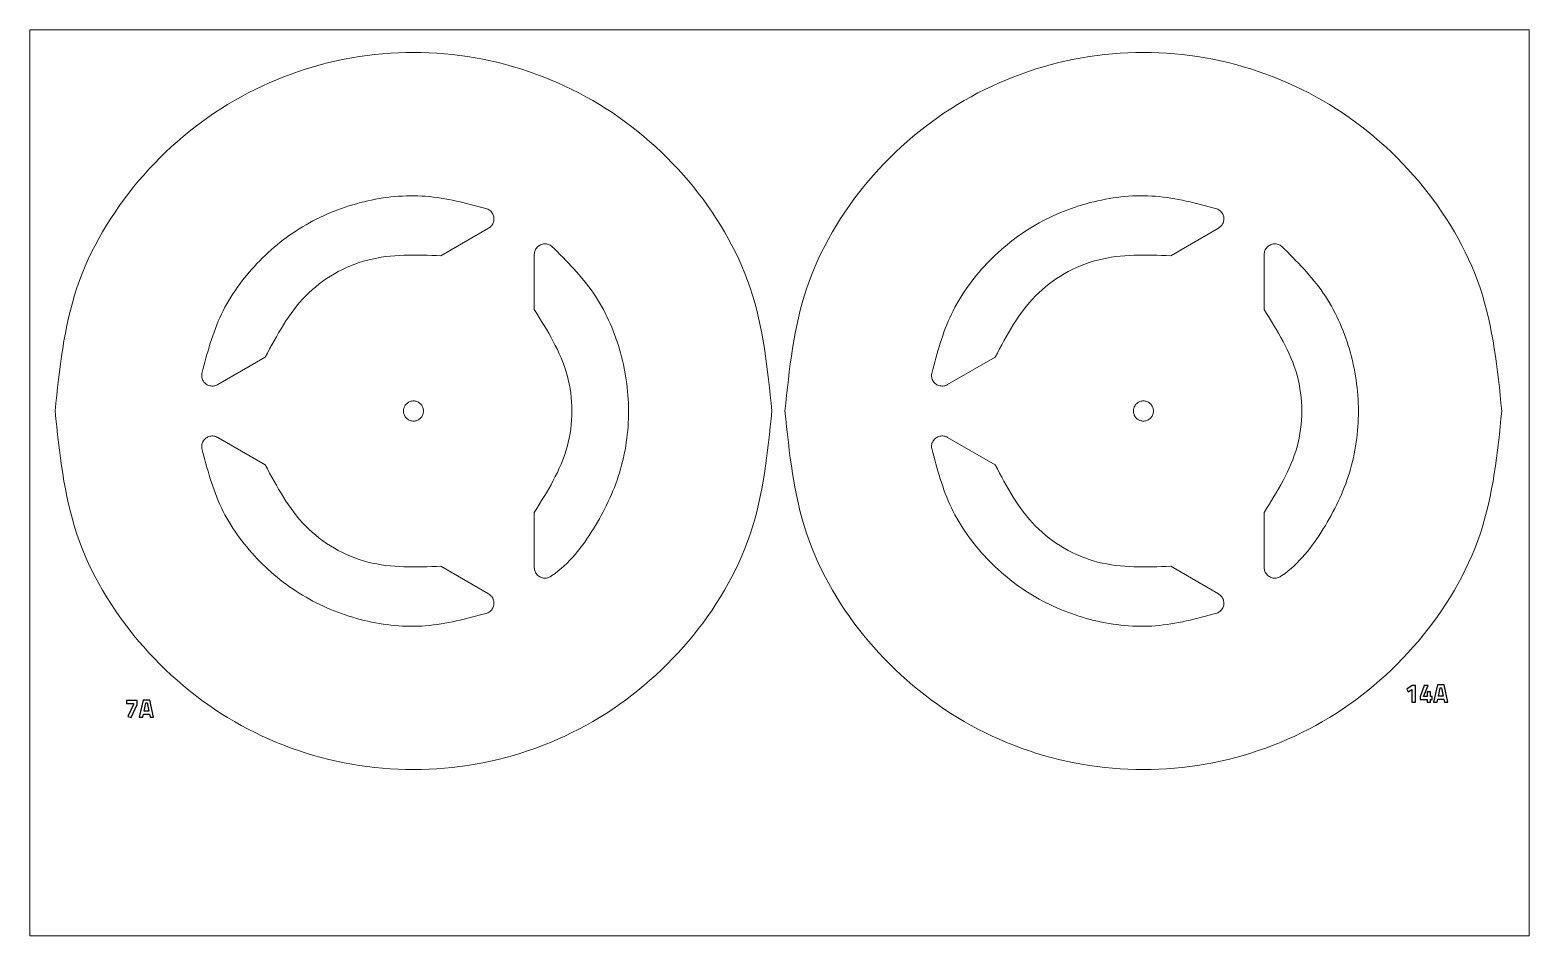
# Model space of a CAD drawing. Header units: millimetres. Extents: x -81 to 463, y -143 to -16.
# Drawn here: x 254.1 to 463.2, y -142.6 to -16.2 of the extents above; entities that cross this region are included whole.
import ezdxf

# ---------------------------------------------------------------- set-up
doc = ezdxf.new("R2010")
doc.units = ezdxf.units.MM
doc.header["$MEASUREMENT"] = 0
doc.layers.add('Layer 1', color=7, linetype='Continuous')

msp = doc.modelspace()

# ---------------------------------------------------------------- linework, layer by layer
at = {"layer": 'Layer 1', "lineweight": 20}
msp.add_lwpolyline([(254.11, -142.58), (463.24, -142.58), (463.24, -16.22), (254.11, -16.22), (254.11, -142.58)], close=True, dxfattribs=at)
at = {"layer": 'Layer 1', "lineweight": 9}
for points, knots in [([(357.62, -69.36), (357.02, -63.52), (356.42, -57.67), (354.58, -52.18), (354.58, -52.18), (352.75, -46.77), (349.72, -41.7), (345.98, -37.28), (345.98, -37.28), (342.18, -32.8), (337.67, -28.98), (332.62, -26.06), (332.62, -26.06), (327.57, -23.13), (321.98, -21.11), (316.22, -20.1), (316.22, -20.1), (310.54, -19.11), (304.7, -19.11), (299.02, -20.1), (299.02, -20.1), (293.26, -21.11), (287.67, -23.13), (282.62, -26.06), (282.62, -26.06), (277.57, -28.98), (273.05, -32.8), (269.26, -37.28), (269.26, -37.28), (265.52, -41.7), (262.48, -46.77), (260.66, -52.18), (260.66, -52.18), (258.81, -57.67), (258.22, -63.52), (257.62, -69.36)], [0, 0, 0, 0, 0.1, 0.1, 0.1, 0.1, 0.2, 0.2, 0.2, 0.2, 0.3, 0.3, 0.3, 0.3, 0.4, 0.4, 0.4, 0.4, 0.5, 0.5, 0.5, 0.5, 0.6, 0.6, 0.6, 0.6, 0.7, 0.7, 0.7, 0.7, 0.8, 0.8, 0.8, 0.8, 1, 1, 1, 1]), ([(459.44, -69.36), (458.85, -63.51), (458.25, -57.67), (456.4, -52.18), (456.4, -52.18), (454.58, -46.77), (451.54, -41.7), (447.8, -37.28), (447.8, -37.28), (444.01, -32.8), (439.5, -28.98), (434.45, -26.06), (434.45, -26.06), (429.39, -23.13), (423.8, -21.11), (418.04, -20.1), (418.04, -20.1), (412.37, -19.11), (406.52, -19.11), (400.84, -20.1), (400.84, -20.1), (395.08, -21.11), (389.49, -23.13), (384.44, -26.06), (384.44, -26.06), (379.39, -28.98), (374.88, -32.8), (371.08, -37.28), (371.08, -37.28), (367.35, -41.7), (364.31, -46.77), (362.49, -52.18), (362.49, -52.18), (360.64, -57.67), (360.04, -63.51), (359.44, -69.36)], [0, 0, 0, 0, 0.1, 0.1, 0.1, 0.1, 0.2, 0.2, 0.2, 0.2, 0.3, 0.3, 0.3, 0.3, 0.4, 0.4, 0.4, 0.4, 0.5, 0.5, 0.5, 0.5, 0.6, 0.6, 0.6, 0.6, 0.7, 0.7, 0.7, 0.7, 0.8, 0.8, 0.8, 0.8, 1, 1, 1, 1]), ([(317.85, -41.16), (315.02, -40.4), (312.2, -39.64), (309.31, -39.41), (309.31, -39.41), (306.45, -39.19), (303.53, -39.49), (300.72, -40.17), (300.72, -40.17), (297.87, -40.85), (295.14, -41.93), (292.62, -43.38), (292.62, -43.38), (290.1, -44.83), (287.8, -46.67), (285.78, -48.79), (285.78, -48.79), (283.79, -50.89), (282.07, -53.26), (280.83, -55.85), (280.83, -55.85), (279.58, -58.47), (278.83, -61.29), (278.08, -64.12)], [0, 0, 0, 0, 0.142857, 0.142857, 0.142857, 0.142857, 0.285714, 0.285714, 0.285714, 0.285714, 0.428571, 0.428571, 0.428571, 0.428571, 0.571429, 0.571429, 0.571429, 0.571429, 0.714286, 0.714286, 0.714286, 0.714286, 1, 1, 1, 1]), ([(419.67, -41.16), (416.85, -40.4), (414.02, -39.64), (411.14, -39.41), (411.14, -39.41), (408.28, -39.18), (405.36, -39.49), (402.54, -40.17), (402.54, -40.17), (399.7, -40.85), (396.96, -41.93), (394.44, -43.38), (394.44, -43.38), (391.93, -44.83), (389.63, -46.67), (387.61, -48.79), (387.61, -48.79), (385.61, -50.89), (383.89, -53.26), (382.66, -55.85), (382.66, -55.85), (381.41, -58.46), (380.66, -61.29), (379.91, -64.12)], [0, 0, 0, 0, 0.142857, 0.142857, 0.142857, 0.142857, 0.285714, 0.285714, 0.285714, 0.285714, 0.428571, 0.428571, 0.428571, 0.428571, 0.571429, 0.571429, 0.571429, 0.571429, 0.714286, 0.714286, 0.714286, 0.714286, 1, 1, 1, 1]), ([(318.09, -43.87), (318.24, -43.76), (318.39, -43.64), (318.52, -43.5), (318.52, -43.5), (318.63, -43.35), (318.72, -43.18), (318.77, -43), (318.77, -43), (318.83, -42.82), (318.85, -42.63), (318.83, -42.44), (318.83, -42.44), (318.81, -42.25), (318.76, -42.06), (318.68, -41.89), (318.68, -41.89), (318.59, -41.72), (318.48, -41.57), (318.34, -41.45), (318.34, -41.45), (318.19, -41.33), (318.02, -41.24), (317.85, -41.16)], [0, 0, 0, 0, 0.142857, 0.142857, 0.142857, 0.142857, 0.285714, 0.285714, 0.285714, 0.285714, 0.428571, 0.428571, 0.428571, 0.428571, 0.571429, 0.571429, 0.571429, 0.571429, 0.714286, 0.714286, 0.714286, 0.714286, 1, 1, 1, 1]), ([(419.91, -43.87), (420.07, -43.75), (420.22, -43.64), (420.34, -43.5), (420.34, -43.5), (420.46, -43.35), (420.54, -43.18), (420.6, -43), (420.6, -43), (420.65, -42.82), (420.67, -42.63), (420.66, -42.44), (420.66, -42.44), (420.64, -42.25), (420.59, -42.06), (420.5, -41.89), (420.5, -41.89), (420.42, -41.72), (420.3, -41.57), (420.16, -41.45), (420.16, -41.45), (420.02, -41.33), (419.85, -41.24), (419.67, -41.16)], [0, 0, 0, 0, 0.142857, 0.142857, 0.142857, 0.142857, 0.285714, 0.285714, 0.285714, 0.285714, 0.428571, 0.428571, 0.428571, 0.428571, 0.571429, 0.571429, 0.571429, 0.571429, 0.714286, 0.714286, 0.714286, 0.714286, 1, 1, 1, 1]), ([(311.45, -47.7), (308, -47.57), (304.54, -47.45), (301.23, -48.31), (301.23, -48.31), (298, -49.15), (294.92, -50.93), (292.58, -53.3), (292.58, -53.3), (290.18, -55.74), (288.56, -58.79), (286.94, -61.85)], [0, 0, 0, 0, 0.25, 0.25, 0.25, 0.25, 0.5, 0.5, 0.5, 0.5, 1, 1, 1, 1]), ([(326.93, -46.4), (326.77, -46.3), (326.61, -46.19), (326.43, -46.12), (326.43, -46.12), (326.26, -46.06), (326.07, -46.04), (325.88, -46.05), (325.88, -46.05), (325.69, -46.06), (325.5, -46.11), (325.33, -46.19), (325.33, -46.19), (325.16, -46.27), (325, -46.38), (324.87, -46.52), (324.87, -46.52), (324.74, -46.66), (324.63, -46.82), (324.57, -46.99), (324.57, -46.99), (324.5, -47.17), (324.48, -47.36), (324.46, -47.55)], [0, 0, 0, 0, 0.142857, 0.142857, 0.142857, 0.142857, 0.285714, 0.285714, 0.285714, 0.285714, 0.428571, 0.428571, 0.428571, 0.428571, 0.571429, 0.571429, 0.571429, 0.571429, 0.714286, 0.714286, 0.714286, 0.714286, 1, 1, 1, 1]), ([(324.46, -91.17), (324.48, -91.36), (324.5, -91.55), (324.57, -91.73), (324.57, -91.73), (324.63, -91.9), (324.74, -92.06), (324.87, -92.2), (324.87, -92.2), (325, -92.34), (325.16, -92.45), (325.33, -92.53), (325.33, -92.53), (325.5, -92.61), (325.69, -92.66), (325.88, -92.67), (325.88, -92.67), (326.07, -92.68), (326.26, -92.66), (326.43, -92.6), (326.43, -92.6), (326.61, -92.53), (326.77, -92.43), (326.93, -92.32), (326.93, -92.32), (329.35, -90.66), (331.17, -88.3), (332.71, -85.8), (332.71, -85.8), (334.24, -83.33), (335.51, -80.73), (336.35, -77.98), (336.35, -77.98), (337.2, -75.21), (337.62, -72.28), (337.62, -69.36), (337.62, -69.36), (337.61, -66.45), (337.18, -63.54), (336.35, -60.74), (336.35, -60.74), (335.54, -57.96), (334.34, -55.28), (332.71, -52.92), (332.71, -52.92), (331.07, -50.53), (329, -48.47), (326.93, -46.4)], [0, 0, 0, 0, 0.076923, 0.076923, 0.076923, 0.076923, 0.153846, 0.153846, 0.153846, 0.153846, 0.230769, 0.230769, 0.230769, 0.230769, 0.307692, 0.307692, 0.307692, 0.307692, 0.384615, 0.384615, 0.384615, 0.384615, 0.461538, 0.461538, 0.461538, 0.461538, 0.538462, 0.538462, 0.538462, 0.538462, 0.615385, 0.615385, 0.615385, 0.615385, 0.692308, 0.692308, 0.692308, 0.692308, 0.769231, 0.769231, 0.769231, 0.769231, 0.846154, 0.846154, 0.846154, 0.846154, 1, 1, 1, 1]), ([(413.28, -47.7), (409.82, -47.57), (406.36, -47.45), (403.06, -48.31), (403.06, -48.31), (399.83, -49.15), (396.75, -50.93), (394.4, -53.3), (394.4, -53.3), (392, -55.74), (390.38, -58.79), (388.77, -61.85)], [0, 0, 0, 0, 0.25, 0.25, 0.25, 0.25, 0.5, 0.5, 0.5, 0.5, 1, 1, 1, 1]), ([(428.75, -46.4), (428.59, -46.29), (428.43, -46.19), (428.26, -46.12), (428.26, -46.12), (428.08, -46.06), (427.89, -46.04), (427.7, -46.05), (427.7, -46.05), (427.51, -46.06), (427.33, -46.11), (427.15, -46.19), (427.15, -46.19), (426.98, -46.27), (426.83, -46.38), (426.69, -46.52), (426.69, -46.52), (426.56, -46.66), (426.46, -46.82), (426.39, -46.99), (426.39, -46.99), (426.33, -47.17), (426.31, -47.36), (426.29, -47.55)], [0, 0, 0, 0, 0.142857, 0.142857, 0.142857, 0.142857, 0.285714, 0.285714, 0.285714, 0.285714, 0.428571, 0.428571, 0.428571, 0.428571, 0.571429, 0.571429, 0.571429, 0.571429, 0.714286, 0.714286, 0.714286, 0.714286, 1, 1, 1, 1]), ([(426.29, -91.17), (426.31, -91.36), (426.33, -91.55), (426.39, -91.73), (426.39, -91.73), (426.46, -91.9), (426.56, -92.06), (426.69, -92.2), (426.69, -92.2), (426.83, -92.34), (426.98, -92.45), (427.15, -92.53), (427.15, -92.53), (427.33, -92.61), (427.51, -92.66), (427.7, -92.67), (427.7, -92.67), (427.89, -92.68), (428.08, -92.66), (428.26, -92.6), (428.26, -92.6), (428.43, -92.53), (428.59, -92.43), (428.75, -92.32), (428.75, -92.32), (431.18, -90.66), (432.99, -88.3), (434.54, -85.8), (434.54, -85.8), (436.07, -83.33), (437.33, -80.73), (438.18, -77.98), (438.18, -77.98), (439.03, -75.21), (439.45, -72.28), (439.44, -69.36), (439.44, -69.36), (439.44, -66.45), (439, -63.54), (438.18, -60.74), (438.18, -60.74), (437.36, -57.96), (436.16, -55.28), (434.54, -52.92), (434.54, -52.92), (432.9, -50.53), (430.82, -48.47), (428.75, -46.4)], [0, 0, 0, 0, 0.076923, 0.076923, 0.076923, 0.076923, 0.153846, 0.153846, 0.153846, 0.153846, 0.230769, 0.230769, 0.230769, 0.230769, 0.307692, 0.307692, 0.307692, 0.307692, 0.384615, 0.384615, 0.384615, 0.384615, 0.461538, 0.461538, 0.461538, 0.461538, 0.538462, 0.538462, 0.538462, 0.538462, 0.615385, 0.615385, 0.615385, 0.615385, 0.692308, 0.692308, 0.692308, 0.692308, 0.769231, 0.769231, 0.769231, 0.769231, 0.846154, 0.846154, 0.846154, 0.846154, 1, 1, 1, 1]), ([(324.46, -83.51), (326.3, -80.58), (328.14, -77.65), (329.05, -74.36), (329.05, -74.36), (329.93, -71.14), (329.93, -67.58), (329.05, -64.37), (329.05, -64.37), (328.14, -61.07), (326.3, -58.14), (324.46, -55.21)], [0, 0, 0, 0, 0.25, 0.25, 0.25, 0.25, 0.5, 0.5, 0.5, 0.5, 1, 1, 1, 1]), ([(426.29, -83.51), (428.12, -80.58), (429.96, -77.65), (430.87, -74.36), (430.87, -74.36), (431.76, -71.14), (431.76, -67.58), (430.87, -64.37), (430.87, -64.37), (429.96, -61.07), (428.12, -58.14), (426.29, -55.21)], [0, 0, 0, 0, 0.25, 0.25, 0.25, 0.25, 0.5, 0.5, 0.5, 0.5, 1, 1, 1, 1]), ([(278.08, -64.12), (278.07, -64.31), (278.06, -64.5), (278.09, -64.69), (278.09, -64.69), (278.12, -64.87), (278.2, -65.05), (278.3, -65.2), (278.3, -65.2), (278.41, -65.36), (278.54, -65.5), (278.7, -65.61), (278.7, -65.61), (278.85, -65.72), (279.03, -65.8), (279.21, -65.84), (279.21, -65.84), (279.4, -65.89), (279.59, -65.9), (279.77, -65.87), (279.77, -65.87), (279.96, -65.83), (280.13, -65.76), (280.31, -65.68)], [0, 0, 0, 0, 0.142857, 0.142857, 0.142857, 0.142857, 0.285714, 0.285714, 0.285714, 0.285714, 0.428571, 0.428571, 0.428571, 0.428571, 0.571429, 0.571429, 0.571429, 0.571429, 0.714286, 0.714286, 0.714286, 0.714286, 1, 1, 1, 1]), ([(379.91, -64.12), (379.89, -64.31), (379.88, -64.5), (379.91, -64.69), (379.91, -64.69), (379.95, -64.87), (380.02, -65.05), (380.13, -65.2), (380.13, -65.2), (380.23, -65.36), (380.37, -65.5), (380.52, -65.61), (380.52, -65.61), (380.68, -65.72), (380.85, -65.8), (381.04, -65.84), (381.04, -65.84), (381.22, -65.89), (381.41, -65.9), (381.6, -65.87), (381.6, -65.87), (381.78, -65.83), (381.96, -65.76), (382.13, -65.68)], [0, 0, 0, 0, 0.142857, 0.142857, 0.142857, 0.142857, 0.285714, 0.285714, 0.285714, 0.285714, 0.428571, 0.428571, 0.428571, 0.428571, 0.571429, 0.571429, 0.571429, 0.571429, 0.714286, 0.714286, 0.714286, 0.714286, 1, 1, 1, 1]), ([(309.02, -69.36), (309, -69.2), (308.98, -69.03), (308.93, -68.88), (308.93, -68.88), (308.88, -68.73), (308.8, -68.59), (308.69, -68.46), (308.69, -68.46), (308.59, -68.34), (308.46, -68.23), (308.32, -68.15), (308.32, -68.15), (308.18, -68.07), (308.02, -68.01), (307.86, -67.98), (307.86, -67.98), (307.7, -67.95), (307.54, -67.95), (307.38, -67.98), (307.38, -67.98), (307.22, -68.01), (307.06, -68.07), (306.92, -68.15), (306.92, -68.15), (306.78, -68.23), (306.65, -68.34), (306.54, -68.46), (306.54, -68.46), (306.44, -68.59), (306.36, -68.73), (306.3, -68.88), (306.3, -68.88), (306.25, -69.03), (306.22, -69.2), (306.22, -69.36), (306.22, -69.36), (306.22, -69.53), (306.25, -69.69), (306.3, -69.84), (306.3, -69.84), (306.36, -69.99), (306.44, -70.14), (306.54, -70.26), (306.54, -70.26), (306.65, -70.39), (306.78, -70.49), (306.92, -70.57), (306.92, -70.57), (307.06, -70.66), (307.22, -70.71), (307.38, -70.74), (307.38, -70.74), (307.54, -70.77), (307.7, -70.77), (307.86, -70.74), (307.86, -70.74), (308.02, -70.71), (308.18, -70.66), (308.32, -70.57), (308.32, -70.57), (308.46, -70.49), (308.59, -70.39), (308.69, -70.26), (308.69, -70.26), (308.8, -70.14), (308.88, -69.99), (308.93, -69.84), (308.93, -69.84), (308.98, -69.69), (309, -69.53), (309.02, -69.36)], [0, 0, 0, 0, 0.052632, 0.052632, 0.052632, 0.052632, 0.105263, 0.105263, 0.105263, 0.105263, 0.157895, 0.157895, 0.157895, 0.157895, 0.210526, 0.210526, 0.210526, 0.210526, 0.263158, 0.263158, 0.263158, 0.263158, 0.315789, 0.315789, 0.315789, 0.315789, 0.368421, 0.368421, 0.368421, 0.368421, 0.421053, 0.421053, 0.421053, 0.421053, 0.473684, 0.473684, 0.473684, 0.473684, 0.526316, 0.526316, 0.526316, 0.526316, 0.578947, 0.578947, 0.578947, 0.578947, 0.631579, 0.631579, 0.631579, 0.631579, 0.684211, 0.684211, 0.684211, 0.684211, 0.736842, 0.736842, 0.736842, 0.736842, 0.789474, 0.789474, 0.789474, 0.789474, 0.842105, 0.842105, 0.842105, 0.842105, 0.894737, 0.894737, 0.894737, 0.894737, 1, 1, 1, 1]), ([(410.84, -69.36), (410.83, -69.2), (410.81, -69.03), (410.76, -68.88), (410.76, -68.88), (410.71, -68.73), (410.62, -68.59), (410.52, -68.46), (410.52, -68.46), (410.41, -68.34), (410.29, -68.23), (410.14, -68.15), (410.14, -68.15), (410, -68.07), (409.85, -68.01), (409.68, -67.98), (409.68, -67.98), (409.53, -67.95), (409.36, -67.95), (409.2, -67.98), (409.2, -67.98), (409.04, -68.01), (408.89, -68.07), (408.74, -68.15), (408.74, -68.15), (408.6, -68.23), (408.47, -68.34), (408.37, -68.46), (408.37, -68.46), (408.27, -68.59), (408.18, -68.73), (408.13, -68.88), (408.13, -68.88), (408.07, -69.03), (408.04, -69.2), (408.04, -69.36), (408.04, -69.36), (408.04, -69.52), (408.07, -69.69), (408.13, -69.84), (408.13, -69.84), (408.18, -69.99), (408.27, -70.14), (408.37, -70.26), (408.37, -70.26), (408.47, -70.38), (408.6, -70.49), (408.74, -70.57), (408.74, -70.57), (408.89, -70.66), (409.04, -70.71), (409.2, -70.74), (409.2, -70.74), (409.36, -70.77), (409.53, -70.77), (409.68, -70.74), (409.68, -70.74), (409.85, -70.71), (410, -70.66), (410.14, -70.57), (410.14, -70.57), (410.29, -70.49), (410.41, -70.38), (410.52, -70.26), (410.52, -70.26), (410.62, -70.14), (410.71, -69.99), (410.76, -69.84), (410.76, -69.84), (410.81, -69.69), (410.83, -69.52), (410.84, -69.36)], [0, 0, 0, 0, 0.052632, 0.052632, 0.052632, 0.052632, 0.105263, 0.105263, 0.105263, 0.105263, 0.157895, 0.157895, 0.157895, 0.157895, 0.210526, 0.210526, 0.210526, 0.210526, 0.263158, 0.263158, 0.263158, 0.263158, 0.315789, 0.315789, 0.315789, 0.315789, 0.368421, 0.368421, 0.368421, 0.368421, 0.421053, 0.421053, 0.421053, 0.421053, 0.473684, 0.473684, 0.473684, 0.473684, 0.526316, 0.526316, 0.526316, 0.526316, 0.578947, 0.578947, 0.578947, 0.578947, 0.631579, 0.631579, 0.631579, 0.631579, 0.684211, 0.684211, 0.684211, 0.684211, 0.736842, 0.736842, 0.736842, 0.736842, 0.789474, 0.789474, 0.789474, 0.789474, 0.842105, 0.842105, 0.842105, 0.842105, 0.894737, 0.894737, 0.894737, 0.894737, 1, 1, 1, 1]), ([(257.62, -69.36), (258.22, -75.21), (258.81, -81.05), (260.66, -86.54), (260.66, -86.54), (262.48, -91.95), (265.52, -97.02), (269.26, -101.44), (269.26, -101.44), (273.05, -105.92), (277.57, -109.74), (282.62, -112.67), (282.62, -112.67), (287.67, -115.59), (293.26, -117.62), (299.02, -118.62), (299.02, -118.62), (304.7, -119.61), (310.54, -119.61), (316.22, -118.62), (316.22, -118.62), (321.98, -117.62), (327.57, -115.59), (332.62, -112.67), (332.62, -112.67), (337.67, -109.74), (342.18, -105.92), (345.98, -101.44), (345.98, -101.44), (349.72, -97.02), (352.75, -91.95), (354.58, -86.54), (354.58, -86.54), (356.42, -81.05), (357.02, -75.21), (357.62, -69.36)], [0, 0, 0, 0, 0.1, 0.1, 0.1, 0.1, 0.2, 0.2, 0.2, 0.2, 0.3, 0.3, 0.3, 0.3, 0.4, 0.4, 0.4, 0.4, 0.5, 0.5, 0.5, 0.5, 0.6, 0.6, 0.6, 0.6, 0.7, 0.7, 0.7, 0.7, 0.8, 0.8, 0.8, 0.8, 1, 1, 1, 1]), ([(359.44, -69.36), (360.04, -75.21), (360.64, -81.05), (362.49, -86.54), (362.49, -86.54), (364.31, -91.95), (367.35, -97.02), (371.08, -101.44), (371.08, -101.44), (374.88, -105.92), (379.39, -109.74), (384.44, -112.67), (384.44, -112.67), (389.49, -115.59), (395.08, -117.62), (400.84, -118.62), (400.84, -118.62), (406.52, -119.61), (412.37, -119.61), (418.04, -118.62), (418.04, -118.62), (423.8, -117.62), (429.39, -115.59), (434.45, -112.67), (434.45, -112.67), (439.5, -109.74), (444.01, -105.92), (447.8, -101.44), (447.8, -101.44), (451.54, -97.02), (454.58, -91.95), (456.4, -86.54), (456.4, -86.54), (458.25, -81.05), (458.85, -75.21), (459.44, -69.36)], [0, 0, 0, 0, 0.1, 0.1, 0.1, 0.1, 0.2, 0.2, 0.2, 0.2, 0.3, 0.3, 0.3, 0.3, 0.4, 0.4, 0.4, 0.4, 0.5, 0.5, 0.5, 0.5, 0.6, 0.6, 0.6, 0.6, 0.7, 0.7, 0.7, 0.7, 0.8, 0.8, 0.8, 0.8, 1, 1, 1, 1]), ([(280.31, -73.04), (280.13, -72.97), (279.96, -72.89), (279.77, -72.86), (279.77, -72.86), (279.59, -72.82), (279.4, -72.84), (279.21, -72.88), (279.21, -72.88), (279.03, -72.93), (278.85, -73), (278.7, -73.11), (278.7, -73.11), (278.54, -73.22), (278.41, -73.36), (278.3, -73.52), (278.3, -73.52), (278.2, -73.68), (278.12, -73.85), (278.09, -74.04), (278.09, -74.04), (278.06, -74.22), (278.07, -74.41), (278.08, -74.6)], [0, 0, 0, 0, 0.142857, 0.142857, 0.142857, 0.142857, 0.285714, 0.285714, 0.285714, 0.285714, 0.428571, 0.428571, 0.428571, 0.428571, 0.571429, 0.571429, 0.571429, 0.571429, 0.714286, 0.714286, 0.714286, 0.714286, 1, 1, 1, 1]), ([(382.13, -73.04), (381.96, -72.96), (381.78, -72.89), (381.6, -72.86), (381.6, -72.86), (381.41, -72.82), (381.22, -72.84), (381.04, -72.88), (381.04, -72.88), (380.85, -72.93), (380.68, -73), (380.52, -73.11), (380.52, -73.11), (380.37, -73.22), (380.23, -73.36), (380.13, -73.52), (380.13, -73.52), (380.02, -73.68), (379.95, -73.85), (379.91, -74.04), (379.91, -74.04), (379.88, -74.22), (379.89, -74.41), (379.91, -74.6)], [0, 0, 0, 0, 0.142857, 0.142857, 0.142857, 0.142857, 0.285714, 0.285714, 0.285714, 0.285714, 0.428571, 0.428571, 0.428571, 0.428571, 0.571429, 0.571429, 0.571429, 0.571429, 0.714286, 0.714286, 0.714286, 0.714286, 1, 1, 1, 1]), ([(278.08, -74.6), (278.83, -77.43), (279.58, -80.26), (280.83, -82.87), (280.83, -82.87), (282.07, -85.46), (283.79, -87.84), (285.78, -89.94), (285.78, -89.94), (287.8, -92.05), (290.1, -93.89), (292.62, -95.34), (292.62, -95.34), (295.14, -96.8), (297.87, -97.87), (300.72, -98.56), (300.72, -98.56), (303.53, -99.24), (306.45, -99.54), (309.31, -99.31), (309.31, -99.31), (312.2, -99.09), (315.02, -98.33), (317.85, -97.56)], [0, 0, 0, 0, 0.142857, 0.142857, 0.142857, 0.142857, 0.285714, 0.285714, 0.285714, 0.285714, 0.428571, 0.428571, 0.428571, 0.428571, 0.571429, 0.571429, 0.571429, 0.571429, 0.714286, 0.714286, 0.714286, 0.714286, 1, 1, 1, 1]), ([(379.91, -74.6), (380.66, -77.43), (381.41, -80.26), (382.66, -82.87), (382.66, -82.87), (383.89, -85.46), (385.61, -87.84), (387.61, -89.93), (387.61, -89.93), (389.63, -92.05), (391.93, -93.89), (394.44, -95.34), (394.44, -95.34), (396.96, -96.8), (399.7, -97.87), (402.54, -98.56), (402.54, -98.56), (405.36, -99.24), (408.28, -99.54), (411.14, -99.31), (411.14, -99.31), (414.02, -99.09), (416.85, -98.32), (419.67, -97.56)], [0, 0, 0, 0, 0.142857, 0.142857, 0.142857, 0.142857, 0.285714, 0.285714, 0.285714, 0.285714, 0.428571, 0.428571, 0.428571, 0.428571, 0.571429, 0.571429, 0.571429, 0.571429, 0.714286, 0.714286, 0.714286, 0.714286, 1, 1, 1, 1]), ([(286.94, -76.87), (288.56, -79.93), (290.18, -82.99), (292.58, -85.42), (292.58, -85.42), (294.92, -87.79), (298, -89.58), (301.23, -90.42), (301.23, -90.42), (304.54, -91.28), (308, -91.15), (311.45, -91.02)], [0, 0, 0, 0, 0.25, 0.25, 0.25, 0.25, 0.5, 0.5, 0.5, 0.5, 1, 1, 1, 1]), ([(388.77, -76.87), (390.38, -79.93), (392, -82.99), (394.4, -85.42), (394.4, -85.42), (396.75, -87.79), (399.83, -89.57), (403.06, -90.42), (403.06, -90.42), (406.36, -91.28), (409.82, -91.15), (413.28, -91.02)], [0, 0, 0, 0, 0.25, 0.25, 0.25, 0.25, 0.5, 0.5, 0.5, 0.5, 1, 1, 1, 1]), ([(317.85, -97.56), (318.02, -97.48), (318.19, -97.39), (318.34, -97.27), (318.34, -97.27), (318.48, -97.15), (318.59, -97), (318.68, -96.83), (318.68, -96.83), (318.76, -96.66), (318.81, -96.47), (318.83, -96.28), (318.83, -96.28), (318.85, -96.1), (318.83, -95.9), (318.77, -95.72), (318.77, -95.72), (318.72, -95.54), (318.63, -95.37), (318.52, -95.23), (318.52, -95.23), (318.39, -95.08), (318.24, -94.97), (318.09, -94.85)], [0, 0, 0, 0, 0.142857, 0.142857, 0.142857, 0.142857, 0.285714, 0.285714, 0.285714, 0.285714, 0.428571, 0.428571, 0.428571, 0.428571, 0.571429, 0.571429, 0.571429, 0.571429, 0.714286, 0.714286, 0.714286, 0.714286, 1, 1, 1, 1]), ([(419.67, -97.56), (419.85, -97.48), (420.02, -97.39), (420.16, -97.27), (420.16, -97.27), (420.3, -97.15), (420.42, -97), (420.5, -96.83), (420.5, -96.83), (420.59, -96.66), (420.64, -96.47), (420.66, -96.28), (420.66, -96.28), (420.67, -96.1), (420.65, -95.9), (420.6, -95.72), (420.6, -95.72), (420.54, -95.54), (420.46, -95.37), (420.34, -95.23), (420.34, -95.23), (420.22, -95.08), (420.07, -94.97), (419.91, -94.85)], [0, 0, 0, 0, 0.142857, 0.142857, 0.142857, 0.142857, 0.285714, 0.285714, 0.285714, 0.285714, 0.428571, 0.428571, 0.428571, 0.428571, 0.571429, 0.571429, 0.571429, 0.571429, 0.714286, 0.714286, 0.714286, 0.714286, 1, 1, 1, 1])]:
    msp.add_open_spline(points, degree=3, knots=knots, dxfattribs=at)
for points in [[(318.09, -43.87), (318.09, -43.87), (311.45, -47.7), (311.45, -47.7)], [(419.91, -43.87), (419.91, -43.87), (413.28, -47.7), (413.28, -47.7)], [(324.46, -55.21), (324.46, -55.21), (324.46, -47.55), (324.46, -47.55)], [(426.29, -55.21), (426.29, -55.21), (426.29, -47.55), (426.29, -47.55)], [(286.94, -61.85), (286.94, -61.85), (280.31, -65.68), (280.31, -65.68)], [(388.77, -61.85), (388.77, -61.85), (382.13, -65.68), (382.13, -65.68)], [(309.02, -69.36), (309.02, -69.36), (309.02, -69.36), (309.02, -69.36)], [(357.62, -69.36), (357.62, -69.36), (357.62, -69.36), (357.62, -69.36)], [(410.84, -69.36), (410.84, -69.36), (410.84, -69.36), (410.84, -69.36)], [(459.44, -69.36), (459.44, -69.36), (459.44, -69.36), (459.44, -69.36)], [(280.31, -73.04), (280.31, -73.04), (286.94, -76.87), (286.94, -76.87)], [(382.13, -73.04), (382.13, -73.04), (388.77, -76.87), (388.77, -76.87)], [(324.46, -91.17), (324.46, -91.17), (324.46, -83.51), (324.46, -83.51)], [(426.29, -91.17), (426.29, -91.17), (426.29, -83.51), (426.29, -83.51)], [(311.45, -91.02), (311.45, -91.02), (318.09, -94.85), (318.09, -94.85)], [(413.28, -91.02), (413.28, -91.02), (419.91, -94.85), (419.91, -94.85)]]:
    msp.add_open_spline(points, degree=3, dxfattribs=at)
at = {"layer": 'Layer 1'}
for points, knots in [([(447.39, -107.64), (447.39, -107.64), (447.39, -109.97), (447.39, -109.97), (447.39, -109.97), (447.39, -109.97), (446.91, -109.97), (446.91, -109.97), (446.91, -109.97), (446.91, -109.97), (446.91, -108.19), (446.91, -108.19), (446.91, -108.19), (446.91, -108.19), (446.4, -108.52), (446.4, -108.52), (446.4, -108.52), (446.4, -108.52), (446.18, -108.15), (446.18, -108.15), (446.18, -108.15), (446.18, -108.15), (446.95, -107.64), (446.95, -107.64), (446.95, -107.64), (446.95, -107.64), (447.39, -107.64), (447.39, -107.64)], [0, 0, 0, 0, 0.125, 0.125, 0.125, 0.125, 0.25, 0.25, 0.25, 0.25, 0.375, 0.375, 0.375, 0.375, 0.5, 0.5, 0.5, 0.5, 0.625, 0.625, 0.625, 0.625, 0.75, 0.75, 0.75, 0.75, 1, 1, 1, 1]), ([(449.02, -109.97), (449.02, -109.97), (449.02, -109.58), (449.02, -109.58), (449.02, -109.58), (449.02, -109.58), (448.04, -109.58), (448.04, -109.58), (448.04, -109.58), (448.04, -109.58), (448.04, -109.21), (448.04, -109.21), (448.04, -109.21), (448.04, -109.21), (448.61, -107.64), (448.61, -107.64), (448.61, -107.64), (448.61, -107.64), (449.15, -107.64), (449.15, -107.64), (449.15, -107.64), (449.15, -107.64), (448.52, -109.16), (448.52, -109.16), (448.52, -109.16), (448.52, -109.16), (449.02, -109.16), (449.02, -109.16), (449.02, -109.16), (449.02, -109.16), (449.02, -108.51), (449.02, -108.51), (449.02, -108.51), (449.02, -108.51), (449.51, -108.51), (449.51, -108.51), (449.51, -108.51), (449.51, -108.51), (449.51, -109.16), (449.51, -109.16), (449.51, -109.16), (449.51, -109.16), (449.73, -109.16), (449.73, -109.16), (449.73, -109.16), (449.73, -109.16), (449.73, -109.58), (449.73, -109.58), (449.73, -109.58), (449.73, -109.58), (449.51, -109.58), (449.51, -109.58), (449.51, -109.58), (449.51, -109.58), (449.51, -109.97), (449.51, -109.97), (449.51, -109.97), (449.51, -109.97), (449.02, -109.97), (449.02, -109.97)], [0, 0, 0, 0, 0.0625, 0.0625, 0.0625, 0.0625, 0.125, 0.125, 0.125, 0.125, 0.1875, 0.1875, 0.1875, 0.1875, 0.25, 0.25, 0.25, 0.25, 0.3125, 0.3125, 0.3125, 0.3125, 0.375, 0.375, 0.375, 0.375, 0.4375, 0.4375, 0.4375, 0.4375, 0.5, 0.5, 0.5, 0.5, 0.5625, 0.5625, 0.5625, 0.5625, 0.625, 0.625, 0.625, 0.625, 0.6875, 0.6875, 0.6875, 0.6875, 0.75, 0.75, 0.75, 0.75, 0.8125, 0.8125, 0.8125, 0.8125, 0.875, 0.875, 0.875, 0.875, 1, 1, 1, 1]), ([(449.93, -109.97), (449.93, -109.97), (450.47, -107.57), (450.47, -107.57), (450.47, -107.57), (450.47, -107.57), (451.39, -107.57), (451.39, -107.57), (451.39, -107.57), (451.39, -107.57), (451.93, -109.97), (451.93, -109.97), (451.93, -109.97), (451.93, -109.97), (451.45, -109.97), (451.45, -109.97), (451.45, -109.97), (451.45, -109.97), (451.35, -109.53), (451.35, -109.53), (451.35, -109.53), (451.35, -109.53), (450.51, -109.53), (450.51, -109.53), (450.51, -109.53), (450.51, -109.53), (450.42, -109.97), (450.42, -109.97), (450.42, -109.97), (450.42, -109.97), (449.93, -109.97), (449.93, -109.97)], [0, 0, 0, 0, 0.111111, 0.111111, 0.111111, 0.111111, 0.222222, 0.222222, 0.222222, 0.222222, 0.333333, 0.333333, 0.333333, 0.333333, 0.444444, 0.444444, 0.444444, 0.444444, 0.555556, 0.555556, 0.555556, 0.555556, 0.666667, 0.666667, 0.666667, 0.666667, 0.777778, 0.777778, 0.777778, 0.777778, 1, 1, 1, 1]), ([(450.85, -107.97), (450.85, -107.97), (450.6, -109.11), (450.6, -109.11), (450.6, -109.11), (450.6, -109.11), (451.26, -109.11), (451.26, -109.11), (451.26, -109.11), (451.26, -109.11), (451.02, -107.97), (451.02, -107.97), (451.02, -107.97), (451.02, -107.97), (450.85, -107.97), (450.85, -107.97)], [0, 0, 0, 0, 0.2, 0.2, 0.2, 0.2, 0.4, 0.4, 0.4, 0.4, 0.6, 0.6, 0.6, 0.6, 1, 1, 1, 1]), ([(267.56, -110.17), (267.56, -110.17), (267.56, -109.74), (267.56, -109.74), (267.56, -109.74), (267.56, -109.74), (269.05, -109.74), (269.05, -109.74), (269.05, -109.74), (269.05, -109.74), (269.05, -110.29), (269.05, -110.29), (269.05, -110.29), (269.05, -110.29), (268.22, -112.11), (268.22, -112.11), (268.22, -112.11), (268.22, -112.11), (267.77, -111.98), (267.77, -111.98), (267.77, -111.98), (267.77, -111.98), (268.56, -110.28), (268.56, -110.28), (268.56, -110.28), (268.56, -110.28), (268.56, -110.17), (268.56, -110.17), (268.56, -110.17), (268.56, -110.17), (267.56, -110.17), (267.56, -110.17)], [0, 0, 0, 0, 0.111111, 0.111111, 0.111111, 0.111111, 0.222222, 0.222222, 0.222222, 0.222222, 0.333333, 0.333333, 0.333333, 0.333333, 0.444444, 0.444444, 0.444444, 0.444444, 0.555556, 0.555556, 0.555556, 0.555556, 0.666667, 0.666667, 0.666667, 0.666667, 0.777778, 0.777778, 0.777778, 0.777778, 1, 1, 1, 1]), ([(269.35, -112.06), (269.35, -112.06), (269.89, -109.67), (269.89, -109.67), (269.89, -109.67), (269.89, -109.67), (270.82, -109.67), (270.82, -109.67), (270.82, -109.67), (270.82, -109.67), (271.36, -112.06), (271.36, -112.06), (271.36, -112.06), (271.36, -112.06), (270.87, -112.06), (270.87, -112.06), (270.87, -112.06), (270.87, -112.06), (270.77, -111.63), (270.77, -111.63), (270.77, -111.63), (270.77, -111.63), (269.93, -111.63), (269.93, -111.63), (269.93, -111.63), (269.93, -111.63), (269.84, -112.06), (269.84, -112.06), (269.84, -112.06), (269.84, -112.06), (269.35, -112.06), (269.35, -112.06)], [0, 0, 0, 0, 0.111111, 0.111111, 0.111111, 0.111111, 0.222222, 0.222222, 0.222222, 0.222222, 0.333333, 0.333333, 0.333333, 0.333333, 0.444444, 0.444444, 0.444444, 0.444444, 0.555556, 0.555556, 0.555556, 0.555556, 0.666667, 0.666667, 0.666667, 0.666667, 0.777778, 0.777778, 0.777778, 0.777778, 1, 1, 1, 1]), ([(270.27, -110.07), (270.27, -110.07), (270.03, -111.21), (270.03, -111.21), (270.03, -111.21), (270.03, -111.21), (270.68, -111.21), (270.68, -111.21), (270.68, -111.21), (270.68, -111.21), (270.44, -110.07), (270.44, -110.07), (270.44, -110.07), (270.44, -110.07), (270.27, -110.07), (270.27, -110.07)], [0, 0, 0, 0, 0.2, 0.2, 0.2, 0.2, 0.4, 0.4, 0.4, 0.4, 0.6, 0.6, 0.6, 0.6, 1, 1, 1, 1])]:
    msp.add_open_spline(points, degree=3, knots=knots, dxfattribs=at)

doc.saveas('drawing.dxf')
